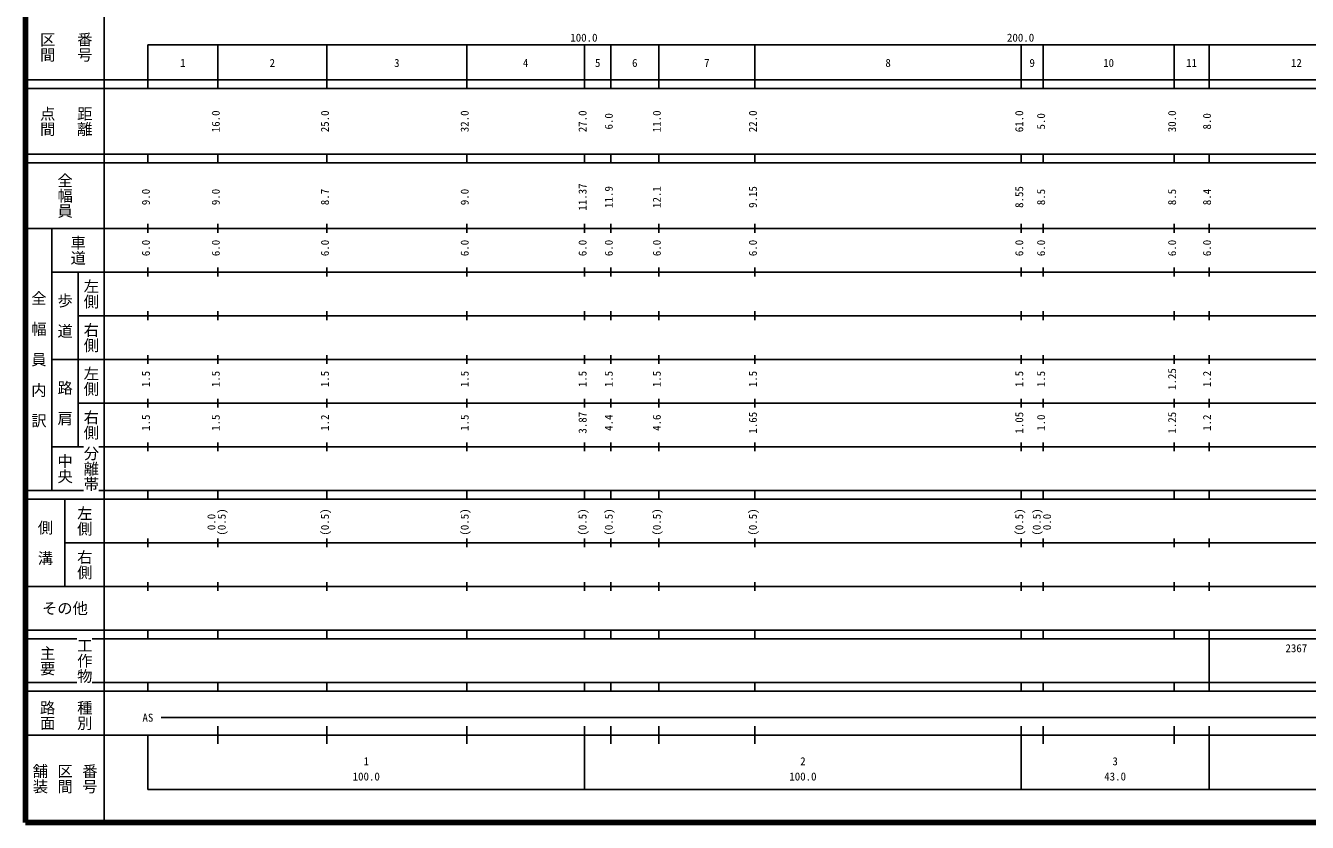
# Model space of a CAD drawing. Units: millimetres on the paper, enlarged 1000 times. Extents: x 73814 to 713814, y -8528 to 351472.
# Drawn here: x 73814 to 367334, y -8528 to 173881 of the extents above; entities that cross this region are included whole.
import ezdxf
from ezdxf.enums import TextEntityAlignment as Align

# ---------------------------------------------------------------- set-up
doc = ezdxf.new("R2010")
doc.units = ezdxf.units.MM
doc.header["$LTSCALE"] = 1000
doc.layers.add('M-TTL', color=2, linetype='Continuous', lineweight=140)
doc.layers.add('M-TTL-BAND', color=7, linetype='Continuous', lineweight=25)
doc.styles.add('@ＭＳ ゴシック', font='')
doc.styles.add('ＭＳ ゴシック', font='')
doc.styles.get('@ＭＳ ゴシック').set_extended_font_data('@MS Gothic')
doc.styles.get('ＭＳ ゴシック').set_extended_font_data('MS Gothic')

msp = doc.modelspace()

# ---------------------------------------------------------------- linework, layer by layer
at = {"layer": 'M-TTL'}
for p, q in [((73814, 351472), (73814, -8528)), ((73814, -8528), (713814, -8528))]:
    msp.add_line(p, q, dxfattribs=at)
at = {"layer": 'M-TTL-BAND'}
for p, q in [((91814, 341472), (91814, -8528)), ((101814, 169472), (612814, 169472)), ((101814, 169472), (101814, 159472)), ((117814, 159472), (117814, 169472)), ((142814, 159472), (142814, 169472)), ((174814, 159472), (174814, 169472)), ((201814, 159472), (201814, 169472)), ((207814, 159472), (207814, 169472)), ((218814, 159472), (218814, 169472)), ((240814, 159472), (240814, 169472)), ((301814, 159472), (301814, 169472)), ((306814, 159472), (306814, 169472)), ((336814, 159472), (336814, 169472)), ((344814, 159472), (344814, 169472)), ((73814, 161472), (612814, 161472)), ((73814, 159472), (612814, 159472)), ((73814, 144472), (612814, 144472)), ((101814, 142472), (101814, 144472)), ((117814, 142472), (117814, 144472)), ((142814, 142472), (142814, 144472)), ((174814, 142472), (174814, 144472)), ((201814, 142472), (201814, 144472)), ((207814, 142472), (207814, 144472)), ((218814, 142472), (218814, 144472)), ((240814, 142472), (240814, 144472)), ((301814, 142472), (301814, 144472)), ((306814, 142472), (306814, 144472)), ((336814, 142472), (336814, 144472)), ((344814, 142472), (344814, 144472)), ((73814, 142472), (612814, 142472)), ((73814, 127472), (612814, 127472)), ((79814, 67472), (79814, 127472)), ((101814, 126472), (101814, 128472)), ((117814, 126472), (117814, 128472)), ((142814, 126472), (142814, 128472)), ((174814, 126472), (174814, 128472)), ((201814, 126472), (201814, 128472)), ((207814, 126472), (207814, 128472)), ((218814, 126472), (218814, 128472)), ((240814, 126472), (240814, 128472)), ((301814, 126472), (301814, 128472)), ((306814, 126472), (306814, 128472)), ((336814, 126472), (336814, 128472)), ((344814, 126472), (344814, 128472)), ((79814, 117472), (612814, 117472)), ((85814, 117472), (85814, 77472)), ((101814, 116472), (101814, 118472)), ((117814, 116472), (117814, 118472)), ((142814, 116472), (142814, 118472)), ((174814, 116472), (174814, 118472)), ((201814, 116472), (201814, 118472)), ((207814, 116472), (207814, 118472)), ((218814, 116472), (218814, 118472)), ((240814, 116472), (240814, 118472)), ((301814, 116472), (301814, 118472)), ((306814, 116472), (306814, 118472)), ((336814, 116472), (336814, 118472)), ((344814, 116472), (344814, 118472)), ((85814, 107472), (612814, 107472)), ((101814, 106472), (101814, 108472)), ((117814, 106472), (117814, 108472)), ((142814, 106472), (142814, 108472)), ((174814, 106472), (174814, 108472)), ((201814, 106472), (201814, 108472)), ((207814, 106472), (207814, 108472)), ((218814, 106472), (218814, 108472)), ((240814, 106472), (240814, 108472)), ((301814, 106472), (301814, 108472)), ((306814, 106472), (306814, 108472)), ((336814, 106472), (336814, 108472)), ((344814, 106472), (344814, 108472)), ((79814, 97472), (612814, 97472)), ((101814, 96472), (101814, 98472)), ((117814, 96472), (117814, 98472)), ((142814, 96472), (142814, 98472)), ((174814, 96472), (174814, 98472)), ((201814, 96472), (201814, 98472)), ((207814, 96472), (207814, 98472)), ((218814, 96472), (218814, 98472)), ((240814, 96472), (240814, 98472)), ((301814, 96472), (301814, 98472)), ((306814, 96472), (306814, 98472)), ((336814, 96472), (336814, 98472)), ((344814, 96472), (344814, 98472)), ((101814, 86472), (101814, 88472)), ((117814, 86472), (117814, 88472)), ((142814, 86472), (142814, 88472)), ((174814, 86472), (174814, 88472)), ((201814, 86472), (201814, 88472)), ((207814, 86472), (207814, 88472)), ((218814, 86472), (218814, 88472)), ((240814, 86472), (240814, 88472)), ((301814, 86472), (301814, 88472)), ((306814, 86472), (306814, 88472)), ((336814, 86472), (336814, 88472)), ((344814, 86472), (344814, 88472)), ((85814, 87472), (612814, 87472)), ((79814, 77472), (87064, 77472)), ((90564, 77472), (612814, 77472)), ((101814, 76472), (101814, 78472)), ((117814, 76472), (117814, 78472)), ((142814, 76472), (142814, 78472)), ((174814, 76472), (174814, 78472)), ((201814, 76472), (201814, 78472)), ((207814, 76472), (207814, 78472)), ((218814, 76472), (218814, 78472)), ((240814, 76472), (240814, 78472)), ((301814, 76472), (301814, 78472)), ((306814, 76472), (306814, 78472)), ((336814, 76472), (336814, 78472)), ((344814, 76472), (344814, 78472)), ((73814, 67472), (87064, 67472)), ((73814, 65472), (612814, 65472)), ((82814, 65472), (82814, 45472)), ((90564, 67472), (612814, 67472)), ((101814, 65472), (101814, 67472)), ((117814, 65472), (117814, 67472)), ((142814, 65472), (142814, 67472)), ((174814, 65472), (174814, 67472)), ((201814, 65472), (201814, 67472)), ((207814, 65472), (207814, 67472)), ((218814, 65472), (218814, 67472)), ((240814, 65472), (240814, 67472)), ((301814, 65472), (301814, 67472)), ((306814, 65472), (306814, 67472)), ((336814, 65472), (336814, 67472)), ((344814, 65472), (344814, 67472)), ((101814, 54472), (101814, 56472)), ((117814, 54472), (117814, 56472)), ((142814, 54472), (142814, 56472)), ((174814, 54472), (174814, 56472)), ((201814, 54472), (201814, 56472)), ((207814, 54472), (207814, 56472)), ((218814, 54472), (218814, 56472)), ((240814, 54472), (240814, 56472)), ((301814, 54472), (301814, 56472)), ((306814, 54472), (306814, 56472)), ((336814, 54472), (336814, 56472)), ((344814, 54472), (344814, 56472)), ((82814, 55472), (612814, 55472)), ((73814, 45472), (612814, 45472)), ((101814, 44472), (101814, 46472)), ((117814, 44472), (117814, 46472)), ((142814, 44472), (142814, 46472)), ((174814, 44472), (174814, 46472)), ((201814, 44472), (201814, 46472)), ((207814, 44472), (207814, 46472)), ((218814, 44472), (218814, 46472)), ((240814, 44472), (240814, 46472)), ((301814, 44472), (301814, 46472)), ((306814, 44472), (306814, 46472)), ((336814, 44472), (336814, 46472)), ((344814, 44472), (344814, 46472)), ((73814, 35472), (612814, 35472)), ((101814, 33472), (101814, 35472)), ((117814, 33472), (117814, 35472)), ((142814, 33472), (142814, 35472)), ((174814, 33472), (174814, 35472)), ((201814, 33472), (201814, 35472)), ((207814, 33472), (207814, 35472)), ((218814, 33472), (218814, 35472)), ((240814, 33472), (240814, 35472)), ((301814, 33472), (301814, 35472)), ((306814, 33472), (306814, 35472)), ((336814, 33472), (336814, 35472)), ((344814, 33472), (344814, 35472)), ((73814, 33472), (85564, 33472)), ((89064, 33472), (612814, 33472)), ((344814, 23472), (344814, 33472)), ((73814, 23472), (85564, 23472)), ((73814, 21472), (612814, 21472)), ((89064, 23472), (612814, 23472)), ((101814, 21472), (101814, 23472)), ((117814, 21472), (117814, 23472)), ((142814, 21472), (142814, 23472)), ((174814, 21472), (174814, 23472)), ((201814, 21472), (201814, 23472)), ((207814, 21472), (207814, 23472)), ((218814, 21472), (218814, 23472)), ((240814, 21472), (240814, 23472)), ((301814, 21472), (301814, 23472)), ((306814, 21472), (306814, 23472)), ((336814, 21472), (336814, 23472)), ((344814, 21472), (344814, 23472)), ((104814, 15472), (508814, 15472)), ((117814, 9472), (117814, 13472)), ((142814, 9472), (142814, 13472)), ((174814, 9472), (174814, 13472)), ((201814, -1028), (201814, 13472)), ((207814, 9472), (207814, 13472)), ((218814, 9472), (218814, 13472)), ((240814, 9472), (240814, 13472)), ((301814, -1028), (301814, 13472)), ((306814, 9472), (306814, 13472)), ((336814, 9472), (336814, 13472)), ((344814, -1028), (344814, 13472)), ((73814, 11472), (612814, 11472)), ((101814, 11472), (101814, -1028)), ((101814, -1028), (612814, -1028))]:
    msp.add_line(p, q, dxfattribs=at)

# ---------------------------------------------------------------- texts
at = {"layer": 'M-TTL-BAND', "style": '@ＭＳ ゴシック'}
for s, p in [('区間', (78814, 168972)), ('番号', (87314, 168972)), ('点間', (78814, 151972)), ('距離', (87314, 151972)), ('全幅員', (82814, 134972)), ('車道', (85814, 122472)), ('左側', (88814, 112472)), ('全\u3000幅\u3000員\u3000内\u3000訳', (76814, 97472)), ('歩\u3000道', (82814, 107472)), ('右側', (88814, 102472)), ('左側', (88814, 92472)), ('路\u3000肩', (82814, 87472)), ('右側', (88814, 82472)), ('分離帯', (88814, 72472)), ('中央', (82814, 72472)), ('左側', (87314, 60472)), ('側\u3000溝', (78314, 55472)), ('右側', (87314, 50472)), ('工作物', (87314, 28472)), ('主要', (78814, 28472)), ('路面', (78814, 15972)), ('種別', (87314, 15972)), ('舗装', (77148, 1472)), ('区間', (82814, 1472)), ('番号', (88481, 1472))]:
    msp.add_text(s, height=2566, rotation=270, dxfattribs=at).set_placement(p, align=Align.MIDDLE_CENTER)
at = {"layer": 'M-TTL-BAND', "style": 'ＭＳ ゴシック'}
for s, p in [('100.0', (201659, 169666)), ('200.0', (301659, 169666)), ('1', (109814, 163877)), ('2', (130314, 163877)), ('3', (158814, 163877)), ('4', (188314, 163877)), ('5', (204814, 163877)), ('6', (213314, 163877)), ('7', (229814, 163877)), ('8', (271314, 163877)), ('9', (304314, 163877)), ('10', (321814, 163877)), ('11', (340814, 163877)), ('12', (364814, 163877)), ('AS', (101814, 13972)), ('1', (151814, 3995)), ('2', (251814, 3995)), ('3', (323314, 3995)), ('100.0', (151814, 505)), ('100.0', (251814, 505)), ('43.0', (323314, 505))]:
    msp.add_text(s, height=1833, dxfattribs=at).set_placement(p, align=Align.BOTTOM_CENTER)
for s, p in [('16.0', (118814, 151972)), ('25.0', (143814, 151972)), ('32.0', (175814, 151972)), ('27.0', (202814, 151972)), ('6.0', (208814, 151972)), ('11.0', (219814, 151972)), ('22.0', (241814, 151972)), ('61.0', (302814, 151972)), ('5.0', (307814, 151972)), ('30.0', (337814, 151972)), ('8.0', (345814, 151972)), ('9.0', (102814, 134646)), ('9.0', (118814, 134646)), ('8.7', (143814, 134646)), ('9.0', (175814, 134646)), ('11.37', (202814, 134646)), ('11.9', (208814, 134646)), ('12.1', (219814, 134646)), ('9.15', (241814, 134646)), ('8.55', (302814, 134646)), ('8.5', (307814, 134646)), ('8.5', (337814, 134646)), ('8.4', (345814, 134646)), ('6.0', (102814, 122972)), ('6.0', (118814, 122972)), ('6.0', (143814, 122972)), ('6.0', (175814, 122972)), ('6.0', (202814, 122972)), ('6.0', (208814, 122972)), ('6.0', (219814, 122972)), ('6.0', (241814, 122972)), ('6.0', (302814, 122972)), ('6.0', (307814, 122972)), ('6.0', (337814, 122972)), ('6.0', (345814, 122972)), ('1.5', (102814, 92972)), ('1.5', (118814, 92972)), ('1.5', (143814, 92972)), ('1.5', (175814, 92972)), ('1.5', (202814, 92972)), ('1.5', (208814, 92972)), ('1.5', (219814, 92972)), ('1.5', (241814, 92972)), ('1.5', (302814, 92972)), ('1.5', (307814, 92972)), ('1.25', (337814, 92972)), ('1.2', (345814, 92972)), ('3.87', (202814, 82972)), ('1.65', (241814, 82972)), ('1.05', (302814, 82972)), ('1.25', (337814, 82972)), ('1.5', (102814, 82972)), ('1.5', (118814, 82972)), ('1.2', (143814, 82972)), ('1.5', (175814, 82972)), ('4.4', (208814, 82972)), ('4.6', (219814, 82972)), ('1.0', (307814, 82972)), ('1.2', (345814, 82972)), ('0.0', (117814, 60236)), ('(0.5)', (120184, 60236)), ('(0.5)', (143814, 60236)), ('(0.5)', (175814, 60236)), ('(0.5)', (202814, 60236)), ('(0.5)', (208814, 60236)), ('(0.5)', (219814, 60236)), ('(0.5)', (241814, 60236)), ('(0.5)', (302814, 60236)), ('(0.5)', (306814, 60236)), ('0.0', (309184, 60236))]:
    msp.add_text(s, height=1833, rotation=90, dxfattribs=at).set_placement(p, align=Align.BOTTOM_CENTER)
msp.add_text('その他', height=2566, dxfattribs=at).set_placement((82814, 40472), align=Align.MIDDLE_CENTER)
msp.add_text('2367', height=1833, dxfattribs=at).set_placement((362314, 29877), align=Align.BOTTOM_LEFT)

doc.saveas('drawing.dxf')
